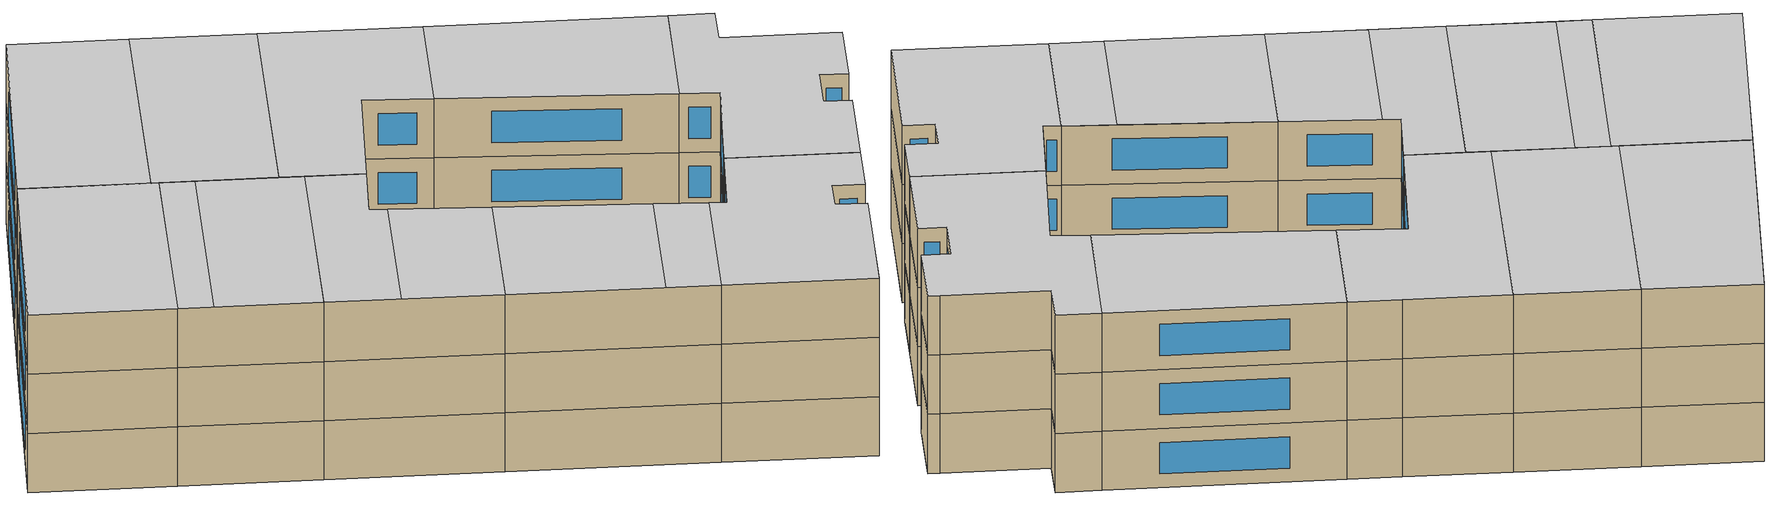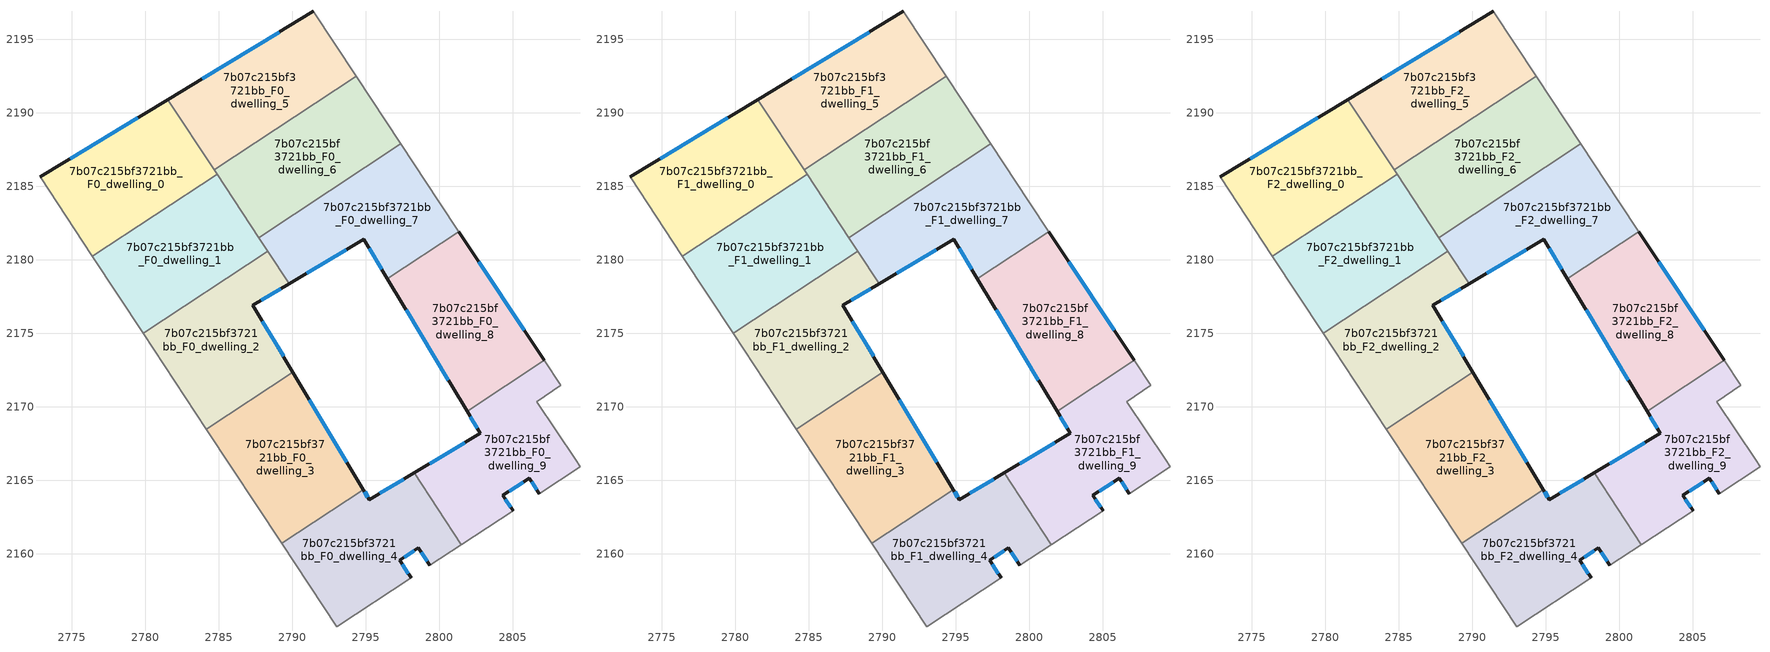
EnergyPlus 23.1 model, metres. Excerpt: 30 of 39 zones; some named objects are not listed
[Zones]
7b07c215bf3721bb_F0_dwelling_0
 floor ground (EU_floor_Construction): 2781.53,2190.9 2784.88,2185.83 2776.4,2180.23 2772.84,2185.63 z0
 wall outside (EU_wall_Construction): 2781.53,2190.9 2772.84,2185.63 z0:3
 wall to 7b07c215bf3721bb_F0_dwelling_1 (EU_wall_Construction): 2776.4,2180.23 2784.88,2185.83 z0:3
 wall adiabatic (EU_wall_Construction): 2772.84,2185.63 2776.4,2180.23 z0:3
 wall to 7b07c215bf3721bb_F0_dwelling_5 (EU_wall_Construction): 2784.69,2186.11 2781.53,2190.9 z0:3
 wall to 7b07c215bf3721bb_F0_dwelling_6 (EU_wall_Construction): 2784.88,2185.83 2784.69,2186.11 z0:3
 window (EU_Window_Construction): 2779.49,2189.66 2774.88,2186.87 z0.7:2.3
7b07c215bf3721bb_F0_dwelling_1
 floor ground (EU_floor_Construction): 2784.88,2185.83 2788.34,2180.59 2779.86,2174.99 2776.4,2180.23 z0
 wall to 7b07c215bf3721bb_F0_dwelling_2 (EU_wall_Construction): 2779.86,2174.99 2788.34,2180.59 z0:3
 wall adiabatic (EU_wall_Construction): 2776.4,2180.23 2779.86,2174.99 z0:3
 wall to 7b07c215bf3721bb_F0_dwelling_6 (EU_wall_Construction): 2787.73,2181.51 2784.88,2185.83 z0:3
 wall to 7b07c215bf3721bb_F0_dwelling_7 (EU_wall_Construction): 2788.34,2180.59 2787.73,2181.51 z0:3
7b07c215bf3721bb_F0_dwelling_2
 floor ground (EU_floor_Construction): 2788.34,2180.59 2789.8,2178.37 2787.33,2176.89 2790.05,2172.35 2784.16,2168.46 2779.86,2174.99 z0
 wall outside (EU_wall_Construction): 2790.05,2172.35 2787.33,2176.89 2789.8,2178.37 z0:3
 wall to 7b07c215bf3721bb_F0_dwelling_3 (EU_wall_Construction): 2784.16,2168.46 2790.05,2172.35 z0:3
 wall adiabatic (EU_wall_Construction): 2779.86,2174.99 2784.16,2168.46 z0:3
 wall to 7b07c215bf3721bb_F0_dwelling_7 (EU_wall_Construction): 2789.8,2178.37 2788.34,2180.59 z0:3
 window (EU_Window_Construction): 2787.91,2177.24 2789.22,2178.02 / 2789.41,2173.42 2787.97,2175.82 z0.7:2.3
7b07c215bf3721bb_F0_dwelling_3
 floor ground (EU_floor_Construction): 2790.05,2172.35 2794.84,2164.36 2789.29,2160.7 2784.16,2168.46 z0
 wall outside (EU_wall_Construction): 2794.84,2164.36 2790.05,2172.35 z0:3
 wall to 7b07c215bf3721bb_F0_dwelling_4 (EU_wall_Construction): 2789.29,2160.7 2794.84,2164.36 z0:3
 wall adiabatic (EU_wall_Construction): 2784.16,2168.46 2789.29,2160.7 z0:3
 window (EU_Window_Construction): 2793.71,2166.23 2791.17,2170.47 z0.7:2.3
7b07c215bf3721bb_F0_dwelling_4
 floor ground (EU_floor_Construction): 2798.3,2165.49 2801.52,2160.61 2799.38,2159.2 2798.59,2160.39 2797.31,2159.55 2798.1,2158.37 2793.03,2155.03 2789.29,2160.7 2794.84,2164.36 2795.25,2163.67 z0
 wall outside (EU_wall_Construction): 2798.3,2165.49 2795.25,2163.67 2794.84,2164.36 / 2798.1,2158.37 2797.31,2159.55 2798.59,2160.39 2799.38,2159.2 z0:3
 wall adiabatic (EU_wall_Construction): 2789.29,2160.7 2793.03,2155.03 2798.1,2158.37 / 2799.38,2159.2 2801.52,2160.61 z0:3
 wall to 7b07c215bf3721bb_F0_dwelling_9 (EU_wall_Construction): 2801.52,2160.61 2798.3,2165.49 z0:3
 window (EU_Window_Construction): 2795.15,2163.83 2794.94,2164.2 / 2797.58,2165.06 2795.97,2164.1 / 2798.78,2160.11 2799.19,2159.48 / 2797.61,2159.75 2798.29,2160.19 / 2797.91,2158.64 2797.5,2159.27 z0.7:2.3
7b07c215bf3721bb_F0_dwelling_5
 floor ground (EU_floor_Construction): 2791.44,2196.9 2794.35,2192.49 2784.69,2186.11 2781.53,2190.9 z0
 wall outside (EU_wall_Construction): 2791.44,2196.9 2781.53,2190.9 z0:3
 wall to 7b07c215bf3721bb_F0_dwelling_6 (EU_wall_Construction): 2784.69,2186.11 2794.35,2192.49 z0:3
 wall adiabatic (EU_wall_Construction): 2794.35,2192.49 2791.44,2196.9 z0:3
 window (EU_Window_Construction): 2789.12,2195.49 2783.86,2192.31 z0.7:2.3
7b07c215bf3721bb_F0_dwelling_6
 floor ground (EU_floor_Construction): 2794.35,2192.49 2797.38,2187.88 2787.73,2181.51 2784.69,2186.11 z0
 wall to 7b07c215bf3721bb_F0_dwelling_7 (EU_wall_Construction): 2787.73,2181.51 2797.38,2187.88 z0:3
 wall adiabatic (EU_wall_Construction): 2797.38,2187.88 2794.35,2192.49 z0:3
7b07c215bf3721bb_F0_dwelling_7
 floor ground (EU_floor_Construction): 2797.38,2187.88 2800.01,2183.9 2801.33,2181.92 2796.48,2178.72 2794.88,2181.39 2789.8,2178.37 2787.73,2181.51 z0
 wall outside (EU_wall_Construction): 2789.8,2178.37 2794.88,2181.39 2796.48,2178.72 z0:3
 wall adiabatic (EU_wall_Construction): 2801.33,2181.92 2800.01,2183.9 2797.38,2187.88 z0:3
 wall to 7b07c215bf3721bb_F0_dwelling_8 (EU_wall_Construction): 2796.48,2178.72 2801.33,2181.92 z0:3
 window (EU_Window_Construction): 2795.25,2180.77 2796.1,2179.35 / 2790.99,2179.08 2793.68,2180.68 z0.7:2.3
7b07c215bf3721bb_F0_dwelling_8
 floor ground (EU_floor_Construction): 2801.33,2181.92 2807.16,2173.14 2801.9,2169.67 2796.48,2178.72 z0
 wall outside (EU_wall_Construction): 2796.48,2178.72 2801.9,2169.67 / 2807.16,2173.14 2801.33,2181.92 z0:3
 wall to 7b07c215bf3721bb_F0_dwelling_9 (EU_wall_Construction): 2801.9,2169.67 2807.16,2173.14 z0:3
 window (EU_Window_Construction): 2797.75,2176.59 2800.63,2171.8 / 2805.79,2175.2 2802.7,2179.86 z0.7:2.3
7b07c215bf3721bb_F0_dwelling_9
 floor ground (EU_floor_Construction): 2808.29,2171.45 2806.64,2170.35 2809.28,2166.37 2809.59,2165.91 2806.82,2164.09 2806.13,2165.14 2804.34,2163.96 2805.03,2162.92 2801.52,2160.61 2798.3,2165.49 2802.8,2168.18 2801.9,2169.67 2807.16,2173.14 z0
 wall outside (EU_wall_Construction): 2805.03,2162.92 2804.34,2163.96 2806.13,2165.14 2806.82,2164.09 / 2801.9,2169.67 2802.8,2168.18 2798.3,2165.49 z0:3
 wall adiabatic (EU_wall_Construction): 2806.82,2164.09 2809.59,2165.91 2809.28,2166.37 2806.64,2170.35 2808.29,2171.45 2807.16,2173.14 / 2801.52,2160.61 2805.03,2162.92 z0:3
 window (EU_Window_Construction): 2806.29,2164.89 2806.66,2164.33 / 2804.76,2164.24 2805.71,2164.86 / 2804.87,2163.16 2804.5,2163.72 / 2801.74,2167.55 2799.36,2166.12 / 2802.11,2169.32 2802.59,2168.53 z0.7:2.3
7b07c215bf3721bb_F1_dwelling_0
 floor to 7b07c215bf3721bb_F0_dwelling_0 (EU_floor_Construction): 2781.53,2190.9 2784.88,2185.83 2776.4,2180.23 2772.84,2185.63 z3
 wall outside (EU_wall_Construction): 2781.53,2190.9 2772.84,2185.63 z3:6
 wall to 7b07c215bf3721bb_F1_dwelling_1 (EU_wall_Construction): 2776.4,2180.23 2784.88,2185.83 z3:6
 wall adiabatic (EU_wall_Construction): 2772.84,2185.63 2776.4,2180.23 z3:6
 wall to 7b07c215bf3721bb_F1_dwelling_5 (EU_wall_Construction): 2784.69,2186.11 2781.53,2190.9 z3:6
 wall to 7b07c215bf3721bb_F1_dwelling_6 (EU_wall_Construction): 2784.88,2185.83 2784.69,2186.11 z3:6
 window (EU_Window_Construction): 2779.49,2189.66 2774.88,2186.87 z3.7:5.3
7b07c215bf3721bb_F1_dwelling_1
 floor to 7b07c215bf3721bb_F0_dwelling_1 (EU_floor_Construction): 2784.88,2185.83 2788.34,2180.59 2779.86,2174.99 2776.4,2180.23 z3
 wall to 7b07c215bf3721bb_F1_dwelling_2 (EU_wall_Construction): 2779.86,2174.99 2788.34,2180.59 z3:6
 wall adiabatic (EU_wall_Construction): 2776.4,2180.23 2779.86,2174.99 z3:6
 wall to 7b07c215bf3721bb_F1_dwelling_6 (EU_wall_Construction): 2787.73,2181.51 2784.88,2185.83 z3:6
 wall to 7b07c215bf3721bb_F1_dwelling_7 (EU_wall_Construction): 2788.34,2180.59 2787.73,2181.51 z3:6
7b07c215bf3721bb_F1_dwelling_2
 floor to 7b07c215bf3721bb_F0_dwelling_2 (EU_floor_Construction): 2788.34,2180.59 2789.8,2178.37 2787.33,2176.89 2790.05,2172.35 2784.16,2168.46 2779.86,2174.99 z3
 wall outside (EU_wall_Construction): 2790.05,2172.35 2787.33,2176.89 2789.8,2178.37 z3:6
 wall to 7b07c215bf3721bb_F1_dwelling_3 (EU_wall_Construction): 2784.16,2168.46 2790.05,2172.35 z3:6
 wall adiabatic (EU_wall_Construction): 2779.86,2174.99 2784.16,2168.46 z3:6
 wall to 7b07c215bf3721bb_F1_dwelling_7 (EU_wall_Construction): 2789.8,2178.37 2788.34,2180.59 z3:6
 window (EU_Window_Construction): 2787.91,2177.24 2789.22,2178.02 / 2789.41,2173.42 2787.97,2175.82 z3.7:5.3
7b07c215bf3721bb_F1_dwelling_3
 floor to 7b07c215bf3721bb_F0_dwelling_3 (EU_floor_Construction): 2790.05,2172.35 2794.84,2164.36 2789.29,2160.7 2784.16,2168.46 z3
 wall outside (EU_wall_Construction): 2794.84,2164.36 2790.05,2172.35 z3:6
 wall to 7b07c215bf3721bb_F1_dwelling_4 (EU_wall_Construction): 2789.29,2160.7 2794.84,2164.36 z3:6
 wall adiabatic (EU_wall_Construction): 2784.16,2168.46 2789.29,2160.7 z3:6
 window (EU_Window_Construction): 2793.71,2166.23 2791.17,2170.47 z3.7:5.3
7b07c215bf3721bb_F1_dwelling_4
 floor to 7b07c215bf3721bb_F0_dwelling_4 (EU_floor_Construction): 2798.3,2165.49 2801.52,2160.61 2799.38,2159.2 2798.59,2160.39 2797.31,2159.55 2798.1,2158.37 2793.03,2155.03 2789.29,2160.7 2794.84,2164.36 2795.25,2163.67 z3
 wall outside (EU_wall_Construction): 2798.3,2165.49 2795.25,2163.67 2794.84,2164.36 / 2798.1,2158.37 2797.31,2159.55 2798.59,2160.39 2799.38,2159.2 z3:6
 wall adiabatic (EU_wall_Construction): 2789.29,2160.7 2793.03,2155.03 2798.1,2158.37 / 2799.38,2159.2 2801.52,2160.61 z3:6
 wall to 7b07c215bf3721bb_F1_dwelling_9 (EU_wall_Construction): 2801.52,2160.61 2798.3,2165.49 z3:6
 window (EU_Window_Construction): 2795.15,2163.83 2794.94,2164.2 / 2797.58,2165.06 2795.97,2164.1 / 2798.78,2160.11 2799.19,2159.48 / 2797.61,2159.75 2798.29,2160.19 / 2797.91,2158.64 2797.5,2159.27 z3.7:5.3
7b07c215bf3721bb_F1_dwelling_5
 floor to 7b07c215bf3721bb_F0_dwelling_5 (EU_floor_Construction): 2791.44,2196.9 2794.35,2192.49 2784.69,2186.11 2781.53,2190.9 z3
 wall outside (EU_wall_Construction): 2791.44,2196.9 2781.53,2190.9 z3:6
 wall to 7b07c215bf3721bb_F1_dwelling_6 (EU_wall_Construction): 2784.69,2186.11 2794.35,2192.49 z3:6
 wall adiabatic (EU_wall_Construction): 2794.35,2192.49 2791.44,2196.9 z3:6
 window (EU_Window_Construction): 2789.12,2195.49 2783.86,2192.31 z3.7:5.3
7b07c215bf3721bb_F1_dwelling_6
 floor to 7b07c215bf3721bb_F0_dwelling_6 (EU_floor_Construction): 2794.35,2192.49 2797.38,2187.88 2787.73,2181.51 2784.69,2186.11 z3
 wall to 7b07c215bf3721bb_F1_dwelling_7 (EU_wall_Construction): 2787.73,2181.51 2797.38,2187.88 z3:6
 wall adiabatic (EU_wall_Construction): 2797.38,2187.88 2794.35,2192.49 z3:6
7b07c215bf3721bb_F1_dwelling_7
 floor to 7b07c215bf3721bb_F0_dwelling_7 (EU_floor_Construction): 2797.38,2187.88 2800.01,2183.9 2801.33,2181.92 2796.48,2178.72 2794.88,2181.39 2789.8,2178.37 2787.73,2181.51 z3
 wall outside (EU_wall_Construction): 2789.8,2178.37 2794.88,2181.39 2796.48,2178.72 z3:6
 wall adiabatic (EU_wall_Construction): 2801.33,2181.92 2800.01,2183.9 2797.38,2187.88 z3:6
 wall to 7b07c215bf3721bb_F1_dwelling_8 (EU_wall_Construction): 2796.48,2178.72 2801.33,2181.92 z3:6
 window (EU_Window_Construction): 2795.25,2180.77 2796.1,2179.35 / 2790.99,2179.08 2793.68,2180.68 z3.7:5.3
7b07c215bf3721bb_F1_dwelling_8
 floor to 7b07c215bf3721bb_F0_dwelling_8 (EU_floor_Construction): 2801.33,2181.92 2807.16,2173.14 2801.9,2169.67 2796.48,2178.72 z3
 wall outside (EU_wall_Construction): 2796.48,2178.72 2801.9,2169.67 / 2807.16,2173.14 2801.33,2181.92 z3:6
 wall to 7b07c215bf3721bb_F1_dwelling_9 (EU_wall_Construction): 2801.9,2169.67 2807.16,2173.14 z3:6
 window (EU_Window_Construction): 2797.75,2176.59 2800.63,2171.8 / 2805.79,2175.2 2802.7,2179.86 z3.7:5.3
7b07c215bf3721bb_F1_dwelling_9
 floor to 7b07c215bf3721bb_F0_dwelling_9 (EU_floor_Construction): 2808.29,2171.45 2806.64,2170.35 2809.28,2166.37 2809.59,2165.91 2806.82,2164.09 2806.13,2165.14 2804.34,2163.96 2805.03,2162.92 2801.52,2160.61 2798.3,2165.49 2802.8,2168.18 2801.9,2169.67 2807.16,2173.14 z3
 wall outside (EU_wall_Construction): 2805.03,2162.92 2804.34,2163.96 2806.13,2165.14 2806.82,2164.09 / 2801.9,2169.67 2802.8,2168.18 2798.3,2165.49 z3:6
 wall adiabatic (EU_wall_Construction): 2806.82,2164.09 2809.59,2165.91 2809.28,2166.37 2806.64,2170.35 2808.29,2171.45 2807.16,2173.14 / 2801.52,2160.61 2805.03,2162.92 z3:6
 window (EU_Window_Construction): 2806.29,2164.89 2806.66,2164.33 / 2804.76,2164.24 2805.71,2164.86 / 2804.87,2163.16 2804.5,2163.72 / 2801.74,2167.55 2799.36,2166.12 / 2802.11,2169.32 2802.59,2168.53 z3.7:5.3
7b07c215bf3721bb_F2_dwelling_0
 floor to 7b07c215bf3721bb_F1_dwelling_0 (EU_floor_Construction): 2781.53,2190.9 2784.88,2185.83 2776.4,2180.23 2772.84,2185.63 z6
 wall outside (EU_wall_Construction): 2781.53,2190.9 2772.84,2185.63 z6:9
 wall to 7b07c215bf3721bb_F2_dwelling_1 (EU_wall_Construction): 2776.4,2180.23 2784.88,2185.83 z6:9
 wall adiabatic (EU_wall_Construction): 2772.84,2185.63 2776.4,2180.23 z6:9
 wall to 7b07c215bf3721bb_F2_dwelling_5 (EU_wall_Construction): 2784.69,2186.11 2781.53,2190.9 z6:9
 wall to 7b07c215bf3721bb_F2_dwelling_6 (EU_wall_Construction): 2784.88,2185.83 2784.69,2186.11 z6:9
 window (EU_Window_Construction): 2779.49,2189.66 2774.88,2186.87 z6.7:8.3
 ceiling to 7b07c215bf3721bb_F3_dwelling_0 (EU_floor_Construction): 2784.88,2185.83 2781.53,2190.9 2772.84,2185.63 2776.4,2180.23 z9
7b07c215bf3721bb_F2_dwelling_1
 floor to 7b07c215bf3721bb_F1_dwelling_1 (EU_floor_Construction): 2784.88,2185.83 2788.34,2180.59 2779.86,2174.99 2776.4,2180.23 z6
 wall to 7b07c215bf3721bb_F2_dwelling_2 (EU_wall_Construction): 2779.86,2174.99 2788.34,2180.59 z6:9
 wall adiabatic (EU_wall_Construction): 2776.4,2180.23 2779.86,2174.99 z6:9
 wall to 7b07c215bf3721bb_F2_dwelling_6 (EU_wall_Construction): 2787.73,2181.51 2784.88,2185.83 z6:9
 wall to 7b07c215bf3721bb_F2_dwelling_7 (EU_wall_Construction): 2788.34,2180.59 2787.73,2181.51 z6:9
 ceiling to 7b07c215bf3721bb_F3_dwelling_1 (EU_floor_Construction): 2788.34,2180.59 2785.75,2184.52 2777.26,2178.92 2779.86,2174.99 z9
 ceiling to 7b07c215bf3721bb_F3_dwelling_0 (EU_floor_Construction): 2785.75,2184.52 2784.88,2185.83 2776.4,2180.23 2777.26,2178.92 z9
7b07c215bf3721bb_F2_dwelling_2
 floor to 7b07c215bf3721bb_F1_dwelling_2 (EU_floor_Construction): 2788.34,2180.59 2789.8,2178.37 2787.33,2176.89 2790.05,2172.35 2784.16,2168.46 2779.86,2174.99 z6
 wall outside (EU_wall_Construction): 2790.05,2172.35 2787.33,2176.89 2789.8,2178.37 z6:9
 wall to 7b07c215bf3721bb_F2_dwelling_3 (EU_wall_Construction): 2784.16,2168.46 2790.05,2172.35 z6:9
 wall adiabatic (EU_wall_Construction): 2779.86,2174.99 2784.16,2168.46 z6:9
 wall to 7b07c215bf3721bb_F2_dwelling_7 (EU_wall_Construction): 2789.8,2178.37 2788.34,2180.59 z6:9
 window (EU_Window_Construction): 2787.91,2177.24 2789.22,2178.02 / 2789.41,2173.42 2787.97,2175.82 z6.7:8.3
 ceiling to 7b07c215bf3721bb_F3_dwelling_2 (EU_floor_Construction): 2790.05,2172.35 2787.75,2176.18 2781.71,2172.19 2784.16,2168.47 z9
 ceiling to 7b07c215bf3721bb_F3_dwelling_1 (EU_floor_Construction): 2787.75,2176.18 2787.33,2176.89 2789.8,2178.37 2788.34,2180.59 2779.86,2174.99 2781.71,2172.19 z9
7b07c215bf3721bb_F2_dwelling_3
 floor to 7b07c215bf3721bb_F1_dwelling_3 (EU_floor_Construction): 2790.05,2172.35 2794.84,2164.36 2789.29,2160.7 2784.16,2168.46 z6
 wall outside (EU_wall_Construction): 2794.84,2164.36 2790.05,2172.35 z6:9
 wall to 7b07c215bf3721bb_F2_dwelling_4 (EU_wall_Construction): 2789.29,2160.7 2794.84,2164.36 z6:9
 wall adiabatic (EU_wall_Construction): 2784.16,2168.46 2789.29,2160.7 z6:9
 window (EU_Window_Construction): 2793.71,2166.23 2791.17,2170.47 z6.7:8.3
 ceiling to 7b07c215bf3721bb_F3_dwelling_3 (EU_floor_Construction): 2794.84,2164.36 2793.61,2166.4 2787.98,2162.68 2789.29,2160.7 z9
 ceiling to 7b07c215bf3721bb_F3_dwelling_2 (EU_floor_Construction): 2793.61,2166.4 2790.05,2172.35 2784.16,2168.47 2787.98,2162.68 z9
7b07c215bf3721bb_F2_dwelling_4
 floor to 7b07c215bf3721bb_F1_dwelling_4 (EU_floor_Construction): 2798.3,2165.49 2801.52,2160.61 2799.38,2159.2 2798.59,2160.39 2797.31,2159.55 2798.1,2158.37 2793.03,2155.03 2789.29,2160.7 2794.84,2164.36 2795.25,2163.67 z6
 wall outside (EU_wall_Construction): 2798.3,2165.49 2795.25,2163.67 2794.84,2164.36 / 2798.1,2158.37 2797.31,2159.55 2798.59,2160.39 2799.38,2159.2 z6:9
 wall adiabatic (EU_wall_Construction): 2789.29,2160.7 2793.03,2155.03 2798.1,2158.37 / 2799.38,2159.2 2801.52,2160.61 z6:9
 wall to 7b07c215bf3721bb_F2_dwelling_9 (EU_wall_Construction): 2801.52,2160.61 2798.3,2165.49 z6:9
 window (EU_Window_Construction): 2795.15,2163.83 2794.94,2164.2 / 2797.58,2165.06 2795.97,2164.1 / 2798.78,2160.11 2799.19,2159.48 / 2797.61,2159.75 2798.29,2160.19 / 2797.91,2158.64 2797.5,2159.27 z6.7:8.3
 ceiling to 7b07c215bf3721bb_F3_dwelling_3 (EU_floor_Construction): 2799.38,2159.2 2801.52,2160.61 2798.3,2165.49 2795.25,2163.67 2794.84,2164.36 2789.29,2160.7 2793.03,2155.03 2798.1,2158.37 2797.31,2159.55 2798.59,2160.39 z9
7b07c215bf3721bb_F2_dwelling_5
 floor to 7b07c215bf3721bb_F1_dwelling_5 (EU_floor_Construction): 2791.44,2196.9 2794.35,2192.49 2784.69,2186.11 2781.53,2190.9 z6
 wall outside (EU_wall_Construction): 2791.44,2196.9 2781.53,2190.9 z6:9
 wall to 7b07c215bf3721bb_F2_dwelling_6 (EU_wall_Construction): 2784.69,2186.11 2794.35,2192.49 z6:9
 wall adiabatic (EU_wall_Construction): 2794.35,2192.49 2791.44,2196.9 z6:9
 window (EU_Window_Construction): 2789.12,2195.49 2783.86,2192.31 z6.7:8.3
 ceiling to 7b07c215bf3721bb_F3_dwelling_4 (EU_floor_Construction): 2794.35,2192.49 2791.44,2196.9 2781.53,2190.9 2784.69,2186.11 z9
7b07c215bf3721bb_F2_dwelling_6
 floor to 7b07c215bf3721bb_F1_dwelling_6 (EU_floor_Construction): 2794.35,2192.49 2797.38,2187.88 2787.73,2181.51 2784.69,2186.11 z6
 wall to 7b07c215bf3721bb_F2_dwelling_7 (EU_wall_Construction): 2787.73,2181.51 2797.38,2187.88 z6:9
 wall adiabatic (EU_wall_Construction): 2797.38,2187.88 2794.35,2192.49 z6:9
 ceiling to 7b07c215bf3721bb_F3_dwelling_5 (EU_floor_Construction): 2797.38,2187.88 2794.35,2192.49 2784.69,2186.11 2787.73,2181.51 z9
7b07c215bf3721bb_F2_dwelling_7
 floor to 7b07c215bf3721bb_F1_dwelling_7 (EU_floor_Construction): 2797.38,2187.88 2800.01,2183.9 2801.33,2181.92 2796.48,2178.72 2794.88,2181.39 2789.8,2178.37 2787.73,2181.51 z6
 wall outside (EU_wall_Construction): 2789.8,2178.37 2794.88,2181.39 2796.48,2178.72 z6:9
 wall adiabatic (EU_wall_Construction): 2801.33,2181.92 2800.01,2183.9 2797.38,2187.88 z6:9
 wall to 7b07c215bf3721bb_F2_dwelling_8 (EU_wall_Construction): 2796.48,2178.72 2801.33,2181.92 z6:9
 window (EU_Window_Construction): 2795.25,2180.77 2796.1,2179.35 / 2790.99,2179.08 2793.68,2180.68 z6.7:8.3
 ceiling to 7b07c215bf3721bb_F3_dwelling_6 (EU_floor_Construction): 2801.33,2181.92 2800.01,2183.9 2797.38,2187.88 2787.73,2181.51 2789.8,2178.37 2794.88,2181.39 2796.48,2178.72 z9
7b07c215bf3721bb_F2_dwelling_8
 floor to 7b07c215bf3721bb_F1_dwelling_8 (EU_floor_Construction): 2801.33,2181.92 2807.16,2173.14 2801.9,2169.67 2796.48,2178.72 z6
 wall outside (EU_wall_Construction): 2796.48,2178.72 2801.9,2169.67 / 2807.16,2173.14 2801.33,2181.92 z6:9
 wall to 7b07c215bf3721bb_F2_dwelling_9 (EU_wall_Construction): 2801.9,2169.67 2807.16,2173.14 z6:9
 window (EU_Window_Construction): 2797.75,2176.59 2800.63,2171.8 / 2805.79,2175.2 2802.7,2179.86 z6.7:8.3
 ceiling to 7b07c215bf3721bb_F3_dwelling_7 (EU_floor_Construction): 2807.16,2173.14 2801.33,2181.92 2796.48,2178.72 2801.9,2169.67 z9
7b07c215bf3721bb_F2_dwelling_9
 floor to 7b07c215bf3721bb_F1_dwelling_9 (EU_floor_Construction): 2808.29,2171.45 2806.64,2170.35 2809.28,2166.37 2809.59,2165.91 2806.82,2164.09 2806.13,2165.14 2804.34,2163.96 2805.03,2162.92 2801.52,2160.61 2798.3,2165.49 2802.8,2168.18 2801.9,2169.67 2807.16,2173.14 z6
 wall outside (EU_wall_Construction): 2805.03,2162.92 2804.34,2163.96 2806.13,2165.14 2806.82,2164.09 / 2801.9,2169.67 2802.8,2168.18 2798.3,2165.49 z6:9
 wall adiabatic (EU_wall_Construction): 2806.82,2164.09 2809.59,2165.91 2809.28,2166.37 2806.64,2170.35 2808.29,2171.45 2807.16,2173.14 / 2801.52,2160.61 2805.03,2162.92 z6:9
 window (EU_Window_Construction): 2806.29,2164.89 2806.66,2164.33 / 2804.76,2164.24 2805.71,2164.86 / 2804.87,2163.16 2804.5,2163.72 / 2801.74,2167.55 2799.36,2166.12 / 2802.11,2169.32 2802.59,2168.53 z6.7:8.3
 ceiling to 7b07c215bf3721bb_F3_dwelling_8 (EU_floor_Construction): 2806.82,2164.09 2809.59,2165.91 2809.28,2166.37 2806.64,2170.35 2808.29,2171.45 2807.16,2173.14 2801.9,2169.67 2802.8,2168.18 2798.3,2165.49 2801.52,2160.61 2805.03,2162.92 2804.34,2163.96 2806.13,2165.14 z9
[Building]
EU S2 Campaign: North Axis=0; Terrain=City; Solar Distribution=FullExterior
[Site:Location]
Budapest.Ferenc.Liszt.Intl.AP: Latitude=47.437; Longitude=19.256; Time Zone=1; Elevation=185
[SizingPeriod:WeatherFileDays]
AnnualSizingPeriod: Begin Month=1; Begin Day of Month=1; End Month=12; End Day of Month=31; Day of Week for Start Day=Monday; Use Weather File Daylight Saving Period=No; Use Weather File Rain and Snow Indicators=No
[MATERIAL]
EU_InternalMass_Material: Roughness=MediumRough; Thickness=0.1; Conductivity=1; Density=1800; Specific Heat=900; Thermal Absorptance=0.9; Solar Absorptance=0.7; Visible Absorptance=0.7
[MATERIAL:NOMASS] Roughness=MediumRough; Thermal Absorptance=0.9; Solar Absorptance=0.7; Visible Absorptance=0.7
Name | Thermal Resistance
EU_wall_NoMass | 0.832559
EU_floor_NoMass | 0.872794
[WINDOWMATERIAL:SIMPLEGLAZINGSYSTEM]
EU_Window_SimpleGlazing: UFactor=2.79869; Solar Heat Gain Coefficient=0.75; Visible Transmittance=0.75
[CONSTRUCTION]
EU_wall_Construction: EU_wall_NoMass
EU_floor_Construction: EU_floor_NoMass
EU_Window_Construction: EU_Window_SimpleGlazing
EU_InternalMass_Construction: EU_InternalMass_Material
[ZONE] Type=1; Multiplier=1; Ceiling Height=autocalculate; Floor Area=autocalculate; Part of Total Floor Area=Yes
Name | Volume
7b07c215bf3721bb_F0_dwelling_0; 7b07c215bf3721bb_F1_dwelling_0; 7b07c215bf3721bb_F2_dwelling_0 | 191.347
7b07c215bf3721bb_F0_dwelling_1; 7b07c215bf3721bb_F1_dwelling_1; 7b07c215bf3721bb_F2_dwelling_1 | 191.35
7b07c215bf3721bb_F0_dwelling_2; 7b07c215bf3721bb_F1_dwelling_2; 7b07c215bf3721bb_F2_dwelling_2 | 191.368
7b07c215bf3721bb_F0_dwelling_3; 7b07c215bf3721bb_F1_dwelling_3; 7b07c215bf3721bb_F2_dwelling_3 | 191.355
7b07c215bf3721bb_F0_dwelling_4; 7b07c215bf3721bb_F1_dwelling_4; 7b07c215bf3721bb_F2_dwelling_4 | 191.337
7b07c215bf3721bb_F0_dwelling_5; 7b07c215bf3721bb_F1_dwelling_5; 7b07c215bf3721bb_F2_dwelling_5 | 191.357
7b07c215bf3721bb_F0_dwelling_6; 7b07c215bf3721bb_F1_dwelling_6; 7b07c215bf3721bb_F2_dwelling_6; 7b07c215bf3721bb_F0_dwelling_7; 7b07c215bf3721bb_F1_dwelling_7; 7b07c215bf3721bb_F2_dwelling_7 | 191.346
7b07c215bf3721bb_F0_dwelling_8; 7b07c215bf3721bb_F1_dwelling_8; 7b07c215bf3721bb_F2_dwelling_8 | 191.352
7b07c215bf3721bb_F0_dwelling_9; 7b07c215bf3721bb_F1_dwelling_9; 7b07c215bf3721bb_F2_dwelling_9 | 191.366
[INTERNALMASS] Construction=EU_InternalMass_Construction
Name | Zone or ZoneList | Surface Area
7b07c215bf3721bb_F0_dwelling_0_EU_InternalMass | 7b07c215bf3721bb_F0_dwelling_0 | 63.7822
7b07c215bf3721bb_F0_dwelling_1_EU_InternalMass | 7b07c215bf3721bb_F0_dwelling_1 | 63.7835
7b07c215bf3721bb_F0_dwelling_2_EU_InternalMass | 7b07c215bf3721bb_F0_dwelling_2 | 63.7892
7b07c215bf3721bb_F0_dwelling_3_EU_InternalMass | 7b07c215bf3721bb_F0_dwelling_3 | 63.785
7b07c215bf3721bb_F0_dwelling_4_EU_InternalMass | 7b07c215bf3721bb_F0_dwelling_4 | 63.7789
7b07c215bf3721bb_F0_dwelling_5_EU_InternalMass | 7b07c215bf3721bb_F0_dwelling_5 | 63.7856
7b07c215bf3721bb_F0_dwelling_6_EU_InternalMass | 7b07c215bf3721bb_F0_dwelling_6 | 63.7818
7b07c215bf3721bb_F0_dwelling_7_EU_InternalMass | 7b07c215bf3721bb_F0_dwelling_7 | 63.7819
7b07c215bf3721bb_F0_dwelling_8_EU_InternalMass | 7b07c215bf3721bb_F0_dwelling_8 | 63.784
7b07c215bf3721bb_F0_dwelling_9_EU_InternalMass | 7b07c215bf3721bb_F0_dwelling_9 | 63.7886
7b07c215bf3721bb_F1_dwelling_0_EU_InternalMass | 7b07c215bf3721bb_F1_dwelling_0 | 63.7822
7b07c215bf3721bb_F1_dwelling_1_EU_InternalMass | 7b07c215bf3721bb_F1_dwelling_1 | 63.7835
7b07c215bf3721bb_F1_dwelling_2_EU_InternalMass | 7b07c215bf3721bb_F1_dwelling_2 | 63.7892
7b07c215bf3721bb_F1_dwelling_3_EU_InternalMass | 7b07c215bf3721bb_F1_dwelling_3 | 63.785
7b07c215bf3721bb_F1_dwelling_4_EU_InternalMass | 7b07c215bf3721bb_F1_dwelling_4 | 63.7789
7b07c215bf3721bb_F1_dwelling_5_EU_InternalMass | 7b07c215bf3721bb_F1_dwelling_5 | 63.7856
7b07c215bf3721bb_F1_dwelling_6_EU_InternalMass | 7b07c215bf3721bb_F1_dwelling_6 | 63.7818
7b07c215bf3721bb_F1_dwelling_7_EU_InternalMass | 7b07c215bf3721bb_F1_dwelling_7 | 63.7819
7b07c215bf3721bb_F1_dwelling_8_EU_InternalMass | 7b07c215bf3721bb_F1_dwelling_8 | 63.784
7b07c215bf3721bb_F1_dwelling_9_EU_InternalMass | 7b07c215bf3721bb_F1_dwelling_9 | 63.7886
7b07c215bf3721bb_F2_dwelling_0_EU_InternalMass | 7b07c215bf3721bb_F2_dwelling_0 | 63.7822
7b07c215bf3721bb_F2_dwelling_1_EU_InternalMass | 7b07c215bf3721bb_F2_dwelling_1 | 63.7835
7b07c215bf3721bb_F2_dwelling_2_EU_InternalMass | 7b07c215bf3721bb_F2_dwelling_2 | 63.7892
7b07c215bf3721bb_F2_dwelling_3_EU_InternalMass | 7b07c215bf3721bb_F2_dwelling_3 | 63.785
7b07c215bf3721bb_F2_dwelling_4_EU_InternalMass | 7b07c215bf3721bb_F2_dwelling_4 | 63.7789
7b07c215bf3721bb_F2_dwelling_5_EU_InternalMass | 7b07c215bf3721bb_F2_dwelling_5 | 63.7856
7b07c215bf3721bb_F2_dwelling_6_EU_InternalMass | 7b07c215bf3721bb_F2_dwelling_6 | 63.7818
7b07c215bf3721bb_F2_dwelling_7_EU_InternalMass | 7b07c215bf3721bb_F2_dwelling_7 | 63.7819
7b07c215bf3721bb_F2_dwelling_8_EU_InternalMass | 7b07c215bf3721bb_F2_dwelling_8 | 63.784
7b07c215bf3721bb_F2_dwelling_9_EU_InternalMass | 7b07c215bf3721bb_F2_dwelling_9 | 63.7886
[OTHEREQUIPMENT] Fuel Type=Electricity; Design Level Calculation Method=Watts/Area; Power per Zone Floor Area=1; Fraction Latent=0; Fraction Radiant=0; Fraction Lost=0; Carbon Dioxide Generation Rate=0; EndUse Subcategory=EU_Step8_InternalGains
Name | Zone or ZoneList or Space or SpaceList | Schedule
EU_Step8_InternalGain_7b07c215bf3721bb_F0_dwelling_0_f000 | 7b07c215bf3721bb_F0_dwelling_0 | EU_Step8_GainSchedule_7b07c215bf3721bb_F0_dwelling_0_f000
EU_Step8_InternalGain_7b07c215bf3721bb_F0_dwelling_1_f000 | 7b07c215bf3721bb_F0_dwelling_1 | EU_Step8_GainSchedule_7b07c215bf3721bb_F0_dwelling_1_f000
EU_Step8_InternalGain_7b07c215bf3721bb_F0_dwelling_2_f000 | 7b07c215bf3721bb_F0_dwelling_2 | EU_Step8_GainSchedule_7b07c215bf3721bb_F0_dwelling_2_f000
EU_Step8_InternalGain_7b07c215bf3721bb_F0_dwelling_3_f000 | 7b07c215bf3721bb_F0_dwelling_3 | EU_Step8_GainSchedule_7b07c215bf3721bb_F0_dwelling_3_f000
EU_Step8_InternalGain_7b07c215bf3721bb_F0_dwelling_4_f000 | 7b07c215bf3721bb_F0_dwelling_4 | EU_Step8_GainSchedule_7b07c215bf3721bb_F0_dwelling_4_f000
EU_Step8_InternalGain_7b07c215bf3721bb_F0_dwelling_5_f000 | 7b07c215bf3721bb_F0_dwelling_5 | EU_Step8_GainSchedule_7b07c215bf3721bb_F0_dwelling_5_f000
EU_Step8_InternalGain_7b07c215bf3721bb_F0_dwelling_6_f000 | 7b07c215bf3721bb_F0_dwelling_6 | EU_Step8_GainSchedule_7b07c215bf3721bb_F0_dwelling_6_f000
EU_Step8_InternalGain_7b07c215bf3721bb_F0_dwelling_7_f000 | 7b07c215bf3721bb_F0_dwelling_7 | EU_Step8_GainSchedule_7b07c215bf3721bb_F0_dwelling_7_f000
EU_Step8_InternalGain_7b07c215bf3721bb_F0_dwelling_8_f000 | 7b07c215bf3721bb_F0_dwelling_8 | EU_Step8_GainSchedule_7b07c215bf3721bb_F0_dwelling_8_f000
EU_Step8_InternalGain_7b07c215bf3721bb_F0_dwelling_9_f000 | 7b07c215bf3721bb_F0_dwelling_9 | EU_Step8_GainSchedule_7b07c215bf3721bb_F0_dwelling_9_f000
EU_Step8_InternalGain_7b07c215bf3721bb_F1_dwelling_0_f000 | 7b07c215bf3721bb_F1_dwelling_0 | EU_Step8_GainSchedule_7b07c215bf3721bb_F1_dwelling_0_f000
EU_Step8_InternalGain_7b07c215bf3721bb_F1_dwelling_1_f000 | 7b07c215bf3721bb_F1_dwelling_1 | EU_Step8_GainSchedule_7b07c215bf3721bb_F1_dwelling_1_f000
EU_Step8_InternalGain_7b07c215bf3721bb_F1_dwelling_2_f000 | 7b07c215bf3721bb_F1_dwelling_2 | EU_Step8_GainSchedule_7b07c215bf3721bb_F1_dwelling_2_f000
EU_Step8_InternalGain_7b07c215bf3721bb_F1_dwelling_3_f000 | 7b07c215bf3721bb_F1_dwelling_3 | EU_Step8_GainSchedule_7b07c215bf3721bb_F1_dwelling_3_f000
EU_Step8_InternalGain_7b07c215bf3721bb_F1_dwelling_4_f000 | 7b07c215bf3721bb_F1_dwelling_4 | EU_Step8_GainSchedule_7b07c215bf3721bb_F1_dwelling_4_f000
EU_Step8_InternalGain_7b07c215bf3721bb_F1_dwelling_5_f000 | 7b07c215bf3721bb_F1_dwelling_5 | EU_Step8_GainSchedule_7b07c215bf3721bb_F1_dwelling_5_f000
EU_Step8_InternalGain_7b07c215bf3721bb_F1_dwelling_6_f000 | 7b07c215bf3721bb_F1_dwelling_6 | EU_Step8_GainSchedule_7b07c215bf3721bb_F1_dwelling_6_f000
EU_Step8_InternalGain_7b07c215bf3721bb_F1_dwelling_7_f000 | 7b07c215bf3721bb_F1_dwelling_7 | EU_Step8_GainSchedule_7b07c215bf3721bb_F1_dwelling_7_f000
EU_Step8_InternalGain_7b07c215bf3721bb_F1_dwelling_8_f000 | 7b07c215bf3721bb_F1_dwelling_8 | EU_Step8_GainSchedule_7b07c215bf3721bb_F1_dwelling_8_f000
EU_Step8_InternalGain_7b07c215bf3721bb_F1_dwelling_9_f000 | 7b07c215bf3721bb_F1_dwelling_9 | EU_Step8_GainSchedule_7b07c215bf3721bb_F1_dwelling_9_f000
EU_Step8_InternalGain_7b07c215bf3721bb_F2_dwelling_0_f000 | 7b07c215bf3721bb_F2_dwelling_0 | EU_Step8_GainSchedule_7b07c215bf3721bb_F2_dwelling_0_f000
EU_Step8_InternalGain_7b07c215bf3721bb_F2_dwelling_1_f000 | 7b07c215bf3721bb_F2_dwelling_1 | EU_Step8_GainSchedule_7b07c215bf3721bb_F2_dwelling_1_f000
EU_Step8_InternalGain_7b07c215bf3721bb_F2_dwelling_2_f000 | 7b07c215bf3721bb_F2_dwelling_2 | EU_Step8_GainSchedule_7b07c215bf3721bb_F2_dwelling_2_f000
EU_Step8_InternalGain_7b07c215bf3721bb_F2_dwelling_3_f000 | 7b07c215bf3721bb_F2_dwelling_3 | EU_Step8_GainSchedule_7b07c215bf3721bb_F2_dwelling_3_f000
EU_Step8_InternalGain_7b07c215bf3721bb_F2_dwelling_4_f000 | 7b07c215bf3721bb_F2_dwelling_4 | EU_Step8_GainSchedule_7b07c215bf3721bb_F2_dwelling_4_f000
EU_Step8_InternalGain_7b07c215bf3721bb_F2_dwelling_5_f000 | 7b07c215bf3721bb_F2_dwelling_5 | EU_Step8_GainSchedule_7b07c215bf3721bb_F2_dwelling_5_f000
EU_Step8_InternalGain_7b07c215bf3721bb_F2_dwelling_6_f000 | 7b07c215bf3721bb_F2_dwelling_6 | EU_Step8_GainSchedule_7b07c215bf3721bb_F2_dwelling_6_f000
EU_Step8_InternalGain_7b07c215bf3721bb_F2_dwelling_7_f000 | 7b07c215bf3721bb_F2_dwelling_7 | EU_Step8_GainSchedule_7b07c215bf3721bb_F2_dwelling_7_f000
EU_Step8_InternalGain_7b07c215bf3721bb_F2_dwelling_8_f000 | 7b07c215bf3721bb_F2_dwelling_8 | EU_Step8_GainSchedule_7b07c215bf3721bb_F2_dwelling_8_f000
EU_Step8_InternalGain_7b07c215bf3721bb_F2_dwelling_9_f000 | 7b07c215bf3721bb_F2_dwelling_9 | EU_Step8_GainSchedule_7b07c215bf3721bb_F2_dwelling_9_f000
[ZONEVENTILATION:DESIGNFLOWRATE] Schedule=EU_AlwaysOn; Design Flow Rate Calculation Method=AirChanges/Hour; Air Changes per Hour=0.475469; Ventilation Type=Natural; Fan Pressure Rise=0; Fan Total Efficiency=1; Constant Term Coefficient=1; Temperature Term Coefficient=0; Velocity Term Coefficient=0; Velocity Squared Term Coefficient=0; Minimum Indoor Temperature=-100; Maximum Indoor Temperature=100; Delta Temperature=-100; Minimum Outdoor Temperature=-100; Maximum Outdoor Temperature=100; Maximum Wind Speed=40
Name | Zone or ZoneList or Space or SpaceList
EU_ConstantAir_7b07c215bf3721bb_F0_dwelling_0 | 7b07c215bf3721bb_F0_dwelling_0
EU_ConstantAir_7b07c215bf3721bb_F0_dwelling_1 | 7b07c215bf3721bb_F0_dwelling_1
EU_ConstantAir_7b07c215bf3721bb_F0_dwelling_2 | 7b07c215bf3721bb_F0_dwelling_2
EU_ConstantAir_7b07c215bf3721bb_F0_dwelling_3 | 7b07c215bf3721bb_F0_dwelling_3
EU_ConstantAir_7b07c215bf3721bb_F0_dwelling_4 | 7b07c215bf3721bb_F0_dwelling_4
EU_ConstantAir_7b07c215bf3721bb_F0_dwelling_5 | 7b07c215bf3721bb_F0_dwelling_5
EU_ConstantAir_7b07c215bf3721bb_F0_dwelling_6 | 7b07c215bf3721bb_F0_dwelling_6
EU_ConstantAir_7b07c215bf3721bb_F0_dwelling_7 | 7b07c215bf3721bb_F0_dwelling_7
EU_ConstantAir_7b07c215bf3721bb_F0_dwelling_8 | 7b07c215bf3721bb_F0_dwelling_8
EU_ConstantAir_7b07c215bf3721bb_F0_dwelling_9 | 7b07c215bf3721bb_F0_dwelling_9
EU_ConstantAir_7b07c215bf3721bb_F1_dwelling_0 | 7b07c215bf3721bb_F1_dwelling_0
EU_ConstantAir_7b07c215bf3721bb_F1_dwelling_1 | 7b07c215bf3721bb_F1_dwelling_1
EU_ConstantAir_7b07c215bf3721bb_F1_dwelling_2 | 7b07c215bf3721bb_F1_dwelling_2
EU_ConstantAir_7b07c215bf3721bb_F1_dwelling_3 | 7b07c215bf3721bb_F1_dwelling_3
EU_ConstantAir_7b07c215bf3721bb_F1_dwelling_4 | 7b07c215bf3721bb_F1_dwelling_4
EU_ConstantAir_7b07c215bf3721bb_F1_dwelling_5 | 7b07c215bf3721bb_F1_dwelling_5
EU_ConstantAir_7b07c215bf3721bb_F1_dwelling_6 | 7b07c215bf3721bb_F1_dwelling_6
EU_ConstantAir_7b07c215bf3721bb_F1_dwelling_7 | 7b07c215bf3721bb_F1_dwelling_7
EU_ConstantAir_7b07c215bf3721bb_F1_dwelling_8 | 7b07c215bf3721bb_F1_dwelling_8
EU_ConstantAir_7b07c215bf3721bb_F1_dwelling_9 | 7b07c215bf3721bb_F1_dwelling_9
EU_ConstantAir_7b07c215bf3721bb_F2_dwelling_0 | 7b07c215bf3721bb_F2_dwelling_0
EU_ConstantAir_7b07c215bf3721bb_F2_dwelling_1 | 7b07c215bf3721bb_F2_dwelling_1
EU_ConstantAir_7b07c215bf3721bb_F2_dwelling_2 | 7b07c215bf3721bb_F2_dwelling_2
EU_ConstantAir_7b07c215bf3721bb_F2_dwelling_3 | 7b07c215bf3721bb_F2_dwelling_3
EU_ConstantAir_7b07c215bf3721bb_F2_dwelling_4 | 7b07c215bf3721bb_F2_dwelling_4
EU_ConstantAir_7b07c215bf3721bb_F2_dwelling_5 | 7b07c215bf3721bb_F2_dwelling_5
EU_ConstantAir_7b07c215bf3721bb_F2_dwelling_6 | 7b07c215bf3721bb_F2_dwelling_6
EU_ConstantAir_7b07c215bf3721bb_F2_dwelling_7 | 7b07c215bf3721bb_F2_dwelling_7
EU_ConstantAir_7b07c215bf3721bb_F2_dwelling_8 | 7b07c215bf3721bb_F2_dwelling_8
EU_ConstantAir_7b07c215bf3721bb_F2_dwelling_9 | 7b07c215bf3721bb_F2_dwelling_9
[HVACTEMPLATE:THERMOSTAT] Constant Heating Setpoint=20; Constant Cooling Setpoint=50
EU_HeatOnly_7b07c215bf3721bb_F0_dwelling_0; EU_HeatOnly_7b07c215bf3721bb_F0_dwelling_1; EU_HeatOnly_7b07c215bf3721bb_F0_dwelling_2; EU_HeatOnly_7b07c215bf3721bb_F0_dwelling_3; EU_HeatOnly_7b07c215bf3721bb_F0_dwelling_4; EU_HeatOnly_7b07c215bf3721bb_F0_dwelling_5; EU_HeatOnly_7b07c215bf3721bb_F0_dwelling_6; EU_HeatOnly_7b07c215bf3721bb_F0_dwelling_7; EU_HeatOnly_7b07c215bf3721bb_F0_dwelling_8; EU_HeatOnly_7b07c215bf3721bb_F0_dwelling_9; EU_HeatOnly_7b07c215bf3721bb_F1_dwelling_0; EU_HeatOnly_7b07c215bf3721bb_F1_dwelling_1; EU_HeatOnly_7b07c215bf3721bb_F1_dwelling_2; EU_HeatOnly_7b07c215bf3721bb_F1_dwelling_3; EU_HeatOnly_7b07c215bf3721bb_F1_dwelling_4; EU_HeatOnly_7b07c215bf3721bb_F1_dwelling_5; EU_HeatOnly_7b07c215bf3721bb_F1_dwelling_6; EU_HeatOnly_7b07c215bf3721bb_F1_dwelling_7; EU_HeatOnly_7b07c215bf3721bb_F1_dwelling_8; EU_HeatOnly_7b07c215bf3721bb_F1_dwelling_9; EU_HeatOnly_7b07c215bf3721bb_F2_dwelling_0; EU_HeatOnly_7b07c215bf3721bb_F2_dwelling_1; EU_HeatOnly_7b07c215bf3721bb_F2_dwelling_2; EU_HeatOnly_7b07c215bf3721bb_F2_dwelling_3; EU_HeatOnly_7b07c215bf3721bb_F2_dwelling_4; EU_HeatOnly_7b07c215bf3721bb_F2_dwelling_5
[HVACTEMPLATE:ZONE:IDEALLOADSAIRSYSTEM] System Availability Schedule=EU_AlwaysOn; Maximum Heating Supply Air Temperature=50; Minimum Cooling Supply Air Temperature=13; Maximum Heating Supply Air Humidity Ratio=0.0156; Minimum Cooling Supply Air Humidity Ratio=0.0077; Heating Limit=NoLimit; Cooling Limit=NoLimit; Heating Availability Schedule=EU_AlwaysOn; Cooling Availability Schedule=EU_CoolingOff; Dehumidification Control Type=ConstantSensibleHeatRatio; Cooling Sensible Heat Ratio=0.7; Dehumidification Setpoint=60; Humidification Control Type=None; Humidification Setpoint=30; Outdoor Air Method=None; Outdoor Air Flow Rate per Person=0.00944; Outdoor Air Flow Rate per Zone Floor Area=0; Outdoor Air Flow Rate per Zone=0; Demand Controlled Ventilation Type=None; Outdoor Air Economizer Type=NoEconomizer; Heat Recovery Type=None; Sensible Heat Recovery Effectiveness=0.7; Latent Heat Recovery Effectiveness=0.65
Name | Template Thermostat
7b07c215bf3721bb_F0_dwelling_0 | EU_HeatOnly_7b07c215bf3721bb_F0_dwelling_0
7b07c215bf3721bb_F0_dwelling_1 | EU_HeatOnly_7b07c215bf3721bb_F0_dwelling_1
7b07c215bf3721bb_F0_dwelling_2 | EU_HeatOnly_7b07c215bf3721bb_F0_dwelling_2
7b07c215bf3721bb_F0_dwelling_3 | EU_HeatOnly_7b07c215bf3721bb_F0_dwelling_3
7b07c215bf3721bb_F0_dwelling_4 | EU_HeatOnly_7b07c215bf3721bb_F0_dwelling_4
7b07c215bf3721bb_F0_dwelling_5 | EU_HeatOnly_7b07c215bf3721bb_F0_dwelling_5
7b07c215bf3721bb_F0_dwelling_6 | EU_HeatOnly_7b07c215bf3721bb_F0_dwelling_6
7b07c215bf3721bb_F0_dwelling_7 | EU_HeatOnly_7b07c215bf3721bb_F0_dwelling_7
7b07c215bf3721bb_F0_dwelling_8 | EU_HeatOnly_7b07c215bf3721bb_F0_dwelling_8
7b07c215bf3721bb_F0_dwelling_9 | EU_HeatOnly_7b07c215bf3721bb_F0_dwelling_9
7b07c215bf3721bb_F1_dwelling_0 | EU_HeatOnly_7b07c215bf3721bb_F1_dwelling_0
7b07c215bf3721bb_F1_dwelling_1 | EU_HeatOnly_7b07c215bf3721bb_F1_dwelling_1
7b07c215bf3721bb_F1_dwelling_2 | EU_HeatOnly_7b07c215bf3721bb_F1_dwelling_2
7b07c215bf3721bb_F1_dwelling_3 | EU_HeatOnly_7b07c215bf3721bb_F1_dwelling_3
7b07c215bf3721bb_F1_dwelling_4 | EU_HeatOnly_7b07c215bf3721bb_F1_dwelling_4
7b07c215bf3721bb_F1_dwelling_5 | EU_HeatOnly_7b07c215bf3721bb_F1_dwelling_5
7b07c215bf3721bb_F1_dwelling_6 | EU_HeatOnly_7b07c215bf3721bb_F1_dwelling_6
7b07c215bf3721bb_F1_dwelling_7 | EU_HeatOnly_7b07c215bf3721bb_F1_dwelling_7
7b07c215bf3721bb_F1_dwelling_8 | EU_HeatOnly_7b07c215bf3721bb_F1_dwelling_8
7b07c215bf3721bb_F1_dwelling_9 | EU_HeatOnly_7b07c215bf3721bb_F1_dwelling_9
7b07c215bf3721bb_F2_dwelling_0 | EU_HeatOnly_7b07c215bf3721bb_F2_dwelling_0
7b07c215bf3721bb_F2_dwelling_1 | EU_HeatOnly_7b07c215bf3721bb_F2_dwelling_1
7b07c215bf3721bb_F2_dwelling_2 | EU_HeatOnly_7b07c215bf3721bb_F2_dwelling_2
7b07c215bf3721bb_F2_dwelling_3 | EU_HeatOnly_7b07c215bf3721bb_F2_dwelling_3
7b07c215bf3721bb_F2_dwelling_4 | EU_HeatOnly_7b07c215bf3721bb_F2_dwelling_4
7b07c215bf3721bb_F2_dwelling_5 | EU_HeatOnly_7b07c215bf3721bb_F2_dwelling_5
7b07c215bf3721bb_F2_dwelling_6 | EU_HeatOnly_7b07c215bf3721bb_F2_dwelling_6
7b07c215bf3721bb_F2_dwelling_7 | EU_HeatOnly_7b07c215bf3721bb_F2_dwelling_7
7b07c215bf3721bb_F2_dwelling_8 | EU_HeatOnly_7b07c215bf3721bb_F2_dwelling_8
7b07c215bf3721bb_F2_dwelling_9 | EU_HeatOnly_7b07c215bf3721bb_F2_dwelling_9
[SIZING:ZONE] Zone Cooling Design Supply Air Temperature Input Method=SupplyAirTemperature; Zone Cooling Design Supply Air Temperature=13; Zone Heating Design Supply Air Temperature Input Method=SupplyAirTemperature; Zone Heating Design Supply Air Temperature=50; Zone Cooling Design Supply Air Humidity Ratio=0.008; Zone Heating Design Supply Air Humidity Ratio=0.008; Cooling Design Air Flow Method=DesignDay; Cooling Design Air Flow Rate=0; Cooling Minimum Air Flow per Zone Floor Area=0.000762; Cooling Minimum Air Flow=0; Cooling Minimum Air Flow Fraction=0.2; Heating Design Air Flow Method=DesignDay; Heating Design Air Flow Rate=0; Heating Maximum Air Flow per Zone Floor Area=0.002032; Heating Maximum Air Flow=0.141576; Heating Maximum Air Flow Fraction=0.3; Account for Dedicated Outdoor Air System=No; Dedicated Outdoor Air System Control Strategy=NeutralSupplyAir; Dedicated Outdoor Air Low Setpoint Temperature for Design=autosize; Dedicated Outdoor Air High Setpoint Temperature for Design=autosize; Zone Load Sizing Method=Sensible Load Only No Latent Load; Zone Latent Cooling Design Supply Air Humidity Ratio Input Method=HumidityRatioDifference; Zone Cooling Design Supply Air Humidity Ratio Difference=0.005; Zone Latent Heating Design Supply Air Humidity Ratio Input Method=HumidityRatioDifference; Zone Humidification Design Supply Air Humidity Ratio Difference=0.005
7b07c215bf3721bb_F0_dwelling_0; 7b07c215bf3721bb_F0_dwelling_1; 7b07c215bf3721bb_F0_dwelling_2; 7b07c215bf3721bb_F0_dwelling_3; 7b07c215bf3721bb_F0_dwelling_4; 7b07c215bf3721bb_F0_dwelling_5; 7b07c215bf3721bb_F0_dwelling_6; 7b07c215bf3721bb_F0_dwelling_7; 7b07c215bf3721bb_F0_dwelling_8; 7b07c215bf3721bb_F0_dwelling_9; 7b07c215bf3721bb_F1_dwelling_0; 7b07c215bf3721bb_F1_dwelling_1; 7b07c215bf3721bb_F1_dwelling_2; 7b07c215bf3721bb_F1_dwelling_3; 7b07c215bf3721bb_F1_dwelling_4; 7b07c215bf3721bb_F1_dwelling_5; 7b07c215bf3721bb_F1_dwelling_6; 7b07c215bf3721bb_F1_dwelling_7; 7b07c215bf3721bb_F1_dwelling_8; 7b07c215bf3721bb_F1_dwelling_9; 7b07c215bf3721bb_F2_dwelling_0; 7b07c215bf3721bb_F2_dwelling_1; 7b07c215bf3721bb_F2_dwelling_2; 7b07c215bf3721bb_F2_dwelling_3; 7b07c215bf3721bb_F2_dwelling_4; 7b07c215bf3721bb_F2_dwelling_5; 7b07c215bf3721bb_F2_dwelling_6; 7b07c215bf3721bb_F2_dwelling_7; 7b07c215bf3721bb_F2_dwelling_8; 7b07c215bf3721bb_F2_dwelling_9
[SCHEDULE:CONSTANT]
Name | Hourly Value
EU_AlwaysOn | 1
EU_CoolingOff | 0
[SCHEDULE:FILE] Column Number=1; Rows to Skip at Top=0; Number of Hours of Data=8760; Column Separator=Comma; Interpolate to Timestep=No; Minutes per Item=60; Adjust Schedule for Daylight Savings=Yes
Name | File
EU_Step8_GainSchedule_7b07c215bf3721bb_F0_dwelling_0_f000 | ../../schedules/7b07c215bf3721bb/7b07c215bf3721bb_F0_dwelling_0_f000_gain.csv
EU_Step8_GainSchedule_7b07c215bf3721bb_F0_dwelling_1_f000 | ../../schedules/7b07c215bf3721bb/7b07c215bf3721bb_F0_dwelling_1_f000_gain.csv
EU_Step8_GainSchedule_7b07c215bf3721bb_F0_dwelling_2_f000 | ../../schedules/7b07c215bf3721bb/7b07c215bf3721bb_F0_dwelling_2_f000_gain.csv
EU_Step8_GainSchedule_7b07c215bf3721bb_F0_dwelling_3_f000 | ../../schedules/7b07c215bf3721bb/7b07c215bf3721bb_F0_dwelling_3_f000_gain.csv
EU_Step8_GainSchedule_7b07c215bf3721bb_F0_dwelling_4_f000 | ../../schedules/7b07c215bf3721bb/7b07c215bf3721bb_F0_dwelling_4_f000_gain.csv
EU_Step8_GainSchedule_7b07c215bf3721bb_F0_dwelling_5_f000 | ../../schedules/7b07c215bf3721bb/7b07c215bf3721bb_F0_dwelling_5_f000_gain.csv
EU_Step8_GainSchedule_7b07c215bf3721bb_F0_dwelling_6_f000 | ../../schedules/7b07c215bf3721bb/7b07c215bf3721bb_F0_dwelling_6_f000_gain.csv
EU_Step8_GainSchedule_7b07c215bf3721bb_F0_dwelling_7_f000 | ../../schedules/7b07c215bf3721bb/7b07c215bf3721bb_F0_dwelling_7_f000_gain.csv
EU_Step8_GainSchedule_7b07c215bf3721bb_F0_dwelling_8_f000 | ../../schedules/7b07c215bf3721bb/7b07c215bf3721bb_F0_dwelling_8_f000_gain.csv
EU_Step8_GainSchedule_7b07c215bf3721bb_F0_dwelling_9_f000 | ../../schedules/7b07c215bf3721bb/7b07c215bf3721bb_F0_dwelling_9_f000_gain.csv
EU_Step8_GainSchedule_7b07c215bf3721bb_F1_dwelling_0_f000 | ../../schedules/7b07c215bf3721bb/7b07c215bf3721bb_F1_dwelling_0_f000_gain.csv
EU_Step8_GainSchedule_7b07c215bf3721bb_F1_dwelling_1_f000 | ../../schedules/7b07c215bf3721bb/7b07c215bf3721bb_F1_dwelling_1_f000_gain.csv
EU_Step8_GainSchedule_7b07c215bf3721bb_F1_dwelling_2_f000 | ../../schedules/7b07c215bf3721bb/7b07c215bf3721bb_F1_dwelling_2_f000_gain.csv
EU_Step8_GainSchedule_7b07c215bf3721bb_F1_dwelling_3_f000 | ../../schedules/7b07c215bf3721bb/7b07c215bf3721bb_F1_dwelling_3_f000_gain.csv
EU_Step8_GainSchedule_7b07c215bf3721bb_F1_dwelling_4_f000 | ../../schedules/7b07c215bf3721bb/7b07c215bf3721bb_F1_dwelling_4_f000_gain.csv
EU_Step8_GainSchedule_7b07c215bf3721bb_F1_dwelling_5_f000 | ../../schedules/7b07c215bf3721bb/7b07c215bf3721bb_F1_dwelling_5_f000_gain.csv
EU_Step8_GainSchedule_7b07c215bf3721bb_F1_dwelling_6_f000 | ../../schedules/7b07c215bf3721bb/7b07c215bf3721bb_F1_dwelling_6_f000_gain.csv
EU_Step8_GainSchedule_7b07c215bf3721bb_F1_dwelling_7_f000 | ../../schedules/7b07c215bf3721bb/7b07c215bf3721bb_F1_dwelling_7_f000_gain.csv
EU_Step8_GainSchedule_7b07c215bf3721bb_F1_dwelling_8_f000 | ../../schedules/7b07c215bf3721bb/7b07c215bf3721bb_F1_dwelling_8_f000_gain.csv
EU_Step8_GainSchedule_7b07c215bf3721bb_F1_dwelling_9_f000 | ../../schedules/7b07c215bf3721bb/7b07c215bf3721bb_F1_dwelling_9_f000_gain.csv
EU_Step8_GainSchedule_7b07c215bf3721bb_F2_dwelling_0_f000 | ../../schedules/7b07c215bf3721bb/7b07c215bf3721bb_F2_dwelling_0_f000_gain.csv
EU_Step8_GainSchedule_7b07c215bf3721bb_F2_dwelling_1_f000 | ../../schedules/7b07c215bf3721bb/7b07c215bf3721bb_F2_dwelling_1_f000_gain.csv
EU_Step8_GainSchedule_7b07c215bf3721bb_F2_dwelling_2_f000 | ../../schedules/7b07c215bf3721bb/7b07c215bf3721bb_F2_dwelling_2_f000_gain.csv
EU_Step8_GainSchedule_7b07c215bf3721bb_F2_dwelling_3_f000 | ../../schedules/7b07c215bf3721bb/7b07c215bf3721bb_F2_dwelling_3_f000_gain.csv
EU_Step8_GainSchedule_7b07c215bf3721bb_F2_dwelling_4_f000 | ../../schedules/7b07c215bf3721bb/7b07c215bf3721bb_F2_dwelling_4_f000_gain.csv
EU_Step8_GainSchedule_7b07c215bf3721bb_F2_dwelling_5_f000 | ../../schedules/7b07c215bf3721bb/7b07c215bf3721bb_F2_dwelling_5_f000_gain.csv
EU_Step8_GainSchedule_7b07c215bf3721bb_F2_dwelling_6_f000 | ../../schedules/7b07c215bf3721bb/7b07c215bf3721bb_F2_dwelling_6_f000_gain.csv
EU_Step8_GainSchedule_7b07c215bf3721bb_F2_dwelling_7_f000 | ../../schedules/7b07c215bf3721bb/7b07c215bf3721bb_F2_dwelling_7_f000_gain.csv
EU_Step8_GainSchedule_7b07c215bf3721bb_F2_dwelling_8_f000 | ../../schedules/7b07c215bf3721bb/7b07c215bf3721bb_F2_dwelling_8_f000_gain.csv
EU_Step8_GainSchedule_7b07c215bf3721bb_F2_dwelling_9_f000 | ../../schedules/7b07c215bf3721bb/7b07c215bf3721bb_F2_dwelling_9_f000_gain.csv
